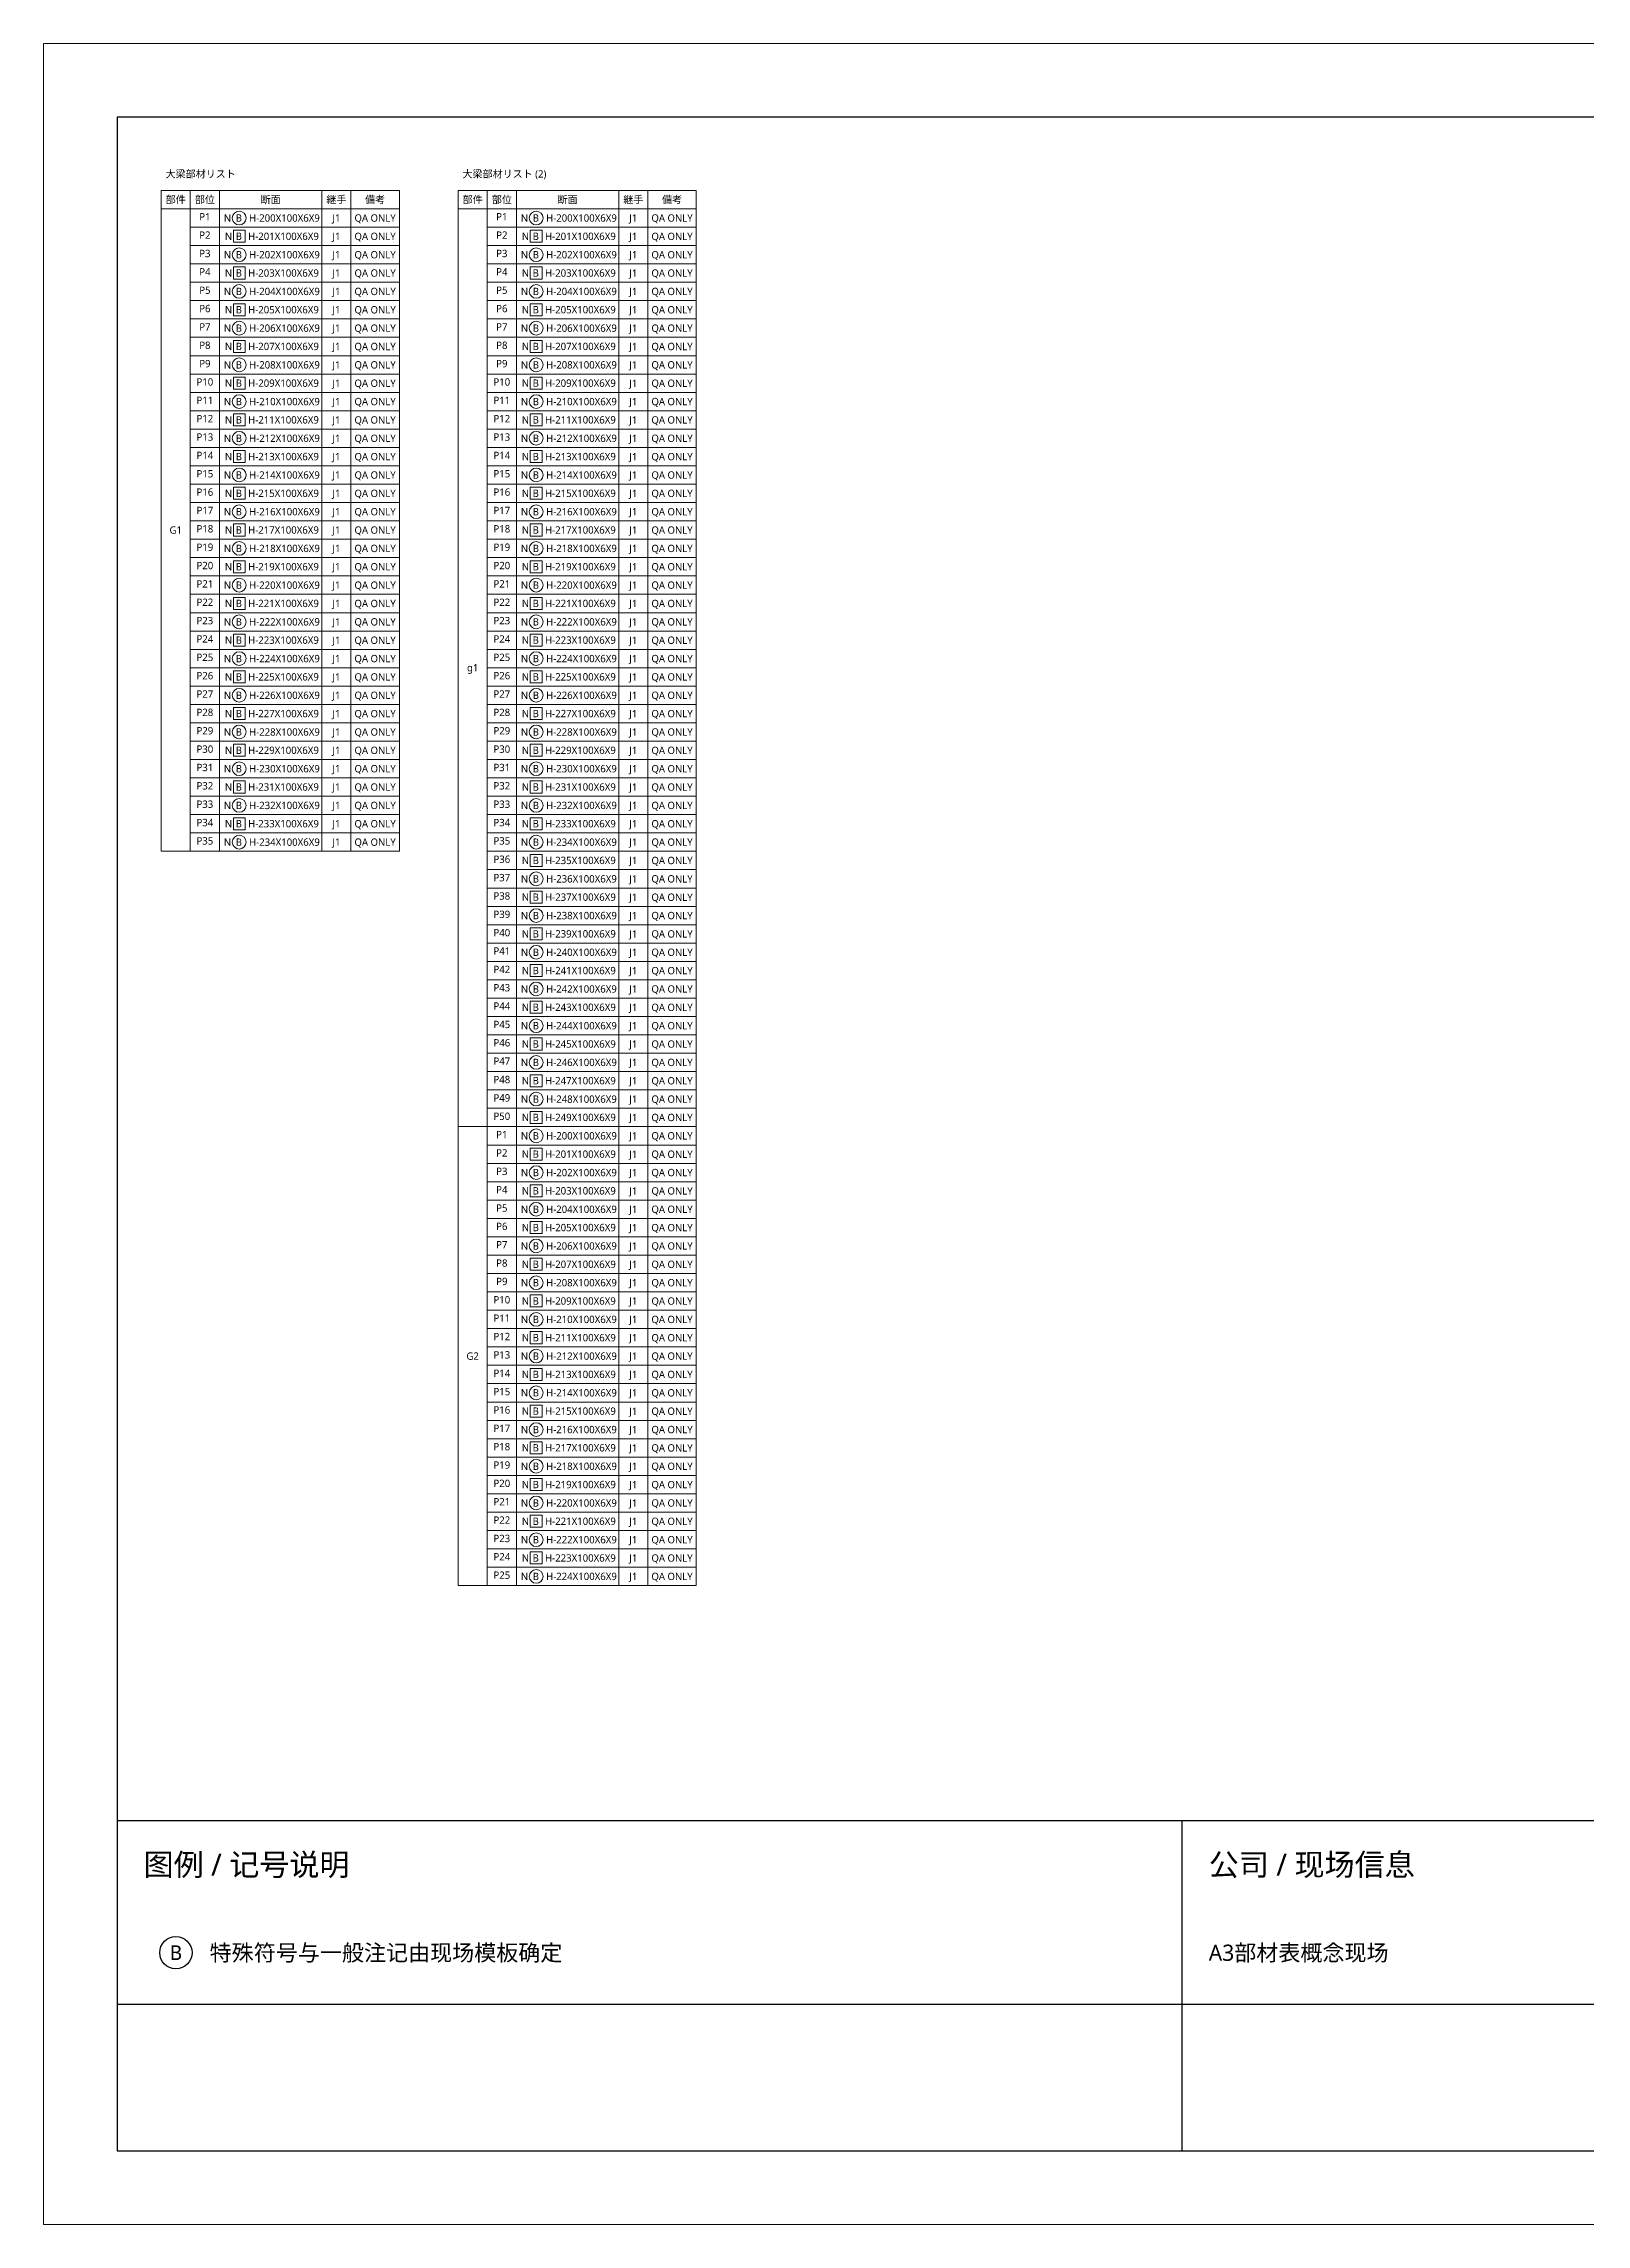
# Model space of a CAD drawing. Header units: millimetres. Extents: x 0 to 420, y 0 to 297.
# Drawn here: x 0 to 210, y 0 to 297 of the extents above; entities that cross this region are included whole.
import ezdxf
from ezdxf.enums import TextEntityAlignment as Align

# ---------------------------------------------------------------- set-up
doc = ezdxf.new("R2010")
doc.units = ezdxf.units.MM
for name, color, linetype in [('ALIGN_A3', 8, 'Continuous'), ('BORDER', 7, 'Continuous'), ('FIXED_INFO', 7, 'Continuous'), ('TABLE_OOBARI', 3, 'Continuous'), ('TEXT', 7, 'Continuous')]:
    doc.layers.add(name, color=color, linetype=linetype)
doc.styles.add('MDG_CJK', font='NotoSansSC-VF.ttf')

# ---------------------------------------------------------------- blocks, each defined once
blk = doc.blocks.new('MDG_MAT_1FA7D49E33FD522B23D7')
at = {"lineweight": 13}
blk.add_circle((2.09, 0.5), 0.936, dxfattribs=at)
at = {"style": 'MDG_CJK'}
for s, p in [('N', (0, 0)), ('B', (1.62, 0))]:
    blk.add_text(s, height=1, dxfattribs=at).set_placement(p)
blk = doc.blocks.new('MDG_MAT_5EB7D1F36CDFFF83779C')
at = {"lineweight": 13}
for p, q in [((2.76, 1.32), (1.16, 1.32)), ((1.16, 1.32), (1.16, -0.32)), ((2.76, -0.32), (2.76, 1.32)), ((1.16, -0.32), (2.76, -0.32))]:
    blk.add_line(p, q, dxfattribs=at)
at = {"style": 'MDG_CJK'}
for s, p in [('N', (0, 0)), ('B', (1.48, 0))]:
    blk.add_text(s, height=1, dxfattribs=at).set_placement(p)

msp = doc.modelspace()

# ---------------------------------------------------------------- linework, layer by layer
at = {"layer": 'ALIGN_A3', "lineweight": 13}
for p, q in [((420, 297), (0, 297)), ((0, 297), (0, 0)), ((0, 0), (420, 0))]:
    msp.add_line(p, q, dxfattribs=at)
at = {"layer": 'BORDER', "lineweight": 30}
for p, q in [((410, 287), (10, 287)), ((10, 287), (10, 10)), ((10, 10), (410, 10))]:
    msp.add_line(p, q, dxfattribs=at)
at = {"layer": 'FIXED_INFO', "lineweight": 30}
msp.add_line((10, 55), (392, 55), dxfattribs=at)
at = {"layer": 'FIXED_INFO', "lineweight": 25}
for p, q in [((155, 10), (155, 55)), ((10, 30), (392, 30))]:
    msp.add_line(p, q, dxfattribs=at)
at = {"layer": 'FIXED_INFO'}
msp.add_circle((18, 37), 2.2, dxfattribs=at)
at = {"layer": 'TABLE_OOBARI', "lineweight": 13}
for p, q in [((48.42, 277), (16, 277)), ((16, 277), (16, 187)), ((48.42, 187), (48.42, 277)), ((88.84, 277), (56.42, 277)), ((56.42, 277), (56.42, 87)), ((88.84, 87), (88.84, 277)), ((16, 274.5), (48.42, 274.5)), ((56.42, 274.5), (88.84, 274.5)), ((16, 187), (48.42, 187)), ((56.42, 87), (88.84, 87))]:
    msp.add_line(p, q, dxfattribs=at)
at = {"layer": 'TABLE_OOBARI', "lineweight": 9}
for p, q in [((19.96, 187), (19.96, 277)), ((23.93, 187), (23.93, 277)), ((37.86, 187), (37.86, 277)), ((41.83, 187), (41.83, 277)), ((60.39, 87), (60.39, 277)), ((64.35, 87), (64.35, 277)), ((78.28, 87), (78.28, 277)), ((82.25, 87), (82.25, 277)), ((19.96, 272), (48.42, 272)), ((60.39, 272), (88.84, 272)), ((19.96, 269.5), (48.42, 269.5)), ((60.39, 269.5), (88.84, 269.5)), ((19.96, 267), (48.42, 267)), ((19.96, 264.5), (48.42, 264.5)), ((60.39, 267), (88.84, 267)), ((60.39, 264.5), (88.84, 264.5)), ((19.96, 262), (48.42, 262)), ((60.39, 262), (88.84, 262)), ((19.96, 259.5), (48.42, 259.5)), ((60.39, 259.5), (88.84, 259.5)), ((19.96, 257), (48.42, 257)), ((60.39, 257), (88.84, 257)), ((19.96, 254.5), (48.42, 254.5)), ((60.39, 254.5), (88.84, 254.5)), ((19.96, 252), (48.42, 252)), ((19.96, 249.5), (48.42, 249.5)), ((60.39, 252), (88.84, 252)), ((60.39, 249.5), (88.84, 249.5)), ((19.96, 247), (48.42, 247)), ((60.39, 247), (88.84, 247)), ((19.96, 244.5), (48.42, 244.5)), ((60.39, 244.5), (88.84, 244.5)), ((19.96, 242), (48.42, 242)), ((60.39, 242), (88.84, 242)), ((19.96, 239.5), (48.42, 239.5)), ((60.39, 239.5), (88.84, 239.5)), ((19.96, 237), (48.42, 237)), ((60.39, 237), (88.84, 237)), ((19.96, 234.5), (48.42, 234.5)), ((19.96, 232), (48.42, 232)), ((60.39, 234.5), (88.84, 234.5)), ((60.39, 232), (88.84, 232)), ((19.96, 229.5), (48.42, 229.5)), ((60.39, 229.5), (88.84, 229.5)), ((19.96, 227), (48.42, 227)), ((60.39, 227), (88.84, 227)), ((19.96, 224.5), (48.42, 224.5)), ((60.39, 224.5), (88.84, 224.5)), ((19.96, 222), (48.42, 222)), ((60.39, 222), (88.84, 222)), ((19.96, 219.5), (48.42, 219.5)), ((19.96, 217), (48.42, 217)), ((60.39, 219.5), (88.84, 219.5)), ((60.39, 217), (88.84, 217)), ((19.96, 214.5), (48.42, 214.5)), ((60.39, 214.5), (88.84, 214.5)), ((19.96, 212), (48.42, 212)), ((60.39, 212), (88.84, 212)), ((19.96, 209.5), (48.42, 209.5)), ((60.39, 209.5), (88.84, 209.5)), ((19.96, 207), (48.42, 207)), ((60.39, 207), (88.84, 207)), ((19.96, 204.5), (48.42, 204.5)), ((19.96, 202), (48.42, 202)), ((60.39, 204.5), (88.84, 204.5)), ((60.39, 202), (88.84, 202)), ((19.96, 199.5), (48.42, 199.5)), ((60.39, 199.5), (88.84, 199.5)), ((19.96, 197), (48.42, 197)), ((60.39, 197), (88.84, 197)), ((19.96, 194.5), (48.42, 194.5)), ((60.39, 194.5), (88.84, 194.5)), ((19.96, 192), (48.42, 192)), ((60.39, 192), (88.84, 192)), ((19.96, 189.5), (48.42, 189.5)), ((60.39, 189.5), (88.84, 189.5)), ((16, 187), (48.42, 187)), ((60.39, 187), (88.84, 187)), ((60.39, 184.5), (88.84, 184.5)), ((60.39, 182), (88.84, 182)), ((60.39, 179.5), (88.84, 179.5)), ((60.39, 177), (88.84, 177)), ((60.39, 174.5), (88.84, 174.5)), ((60.39, 172), (88.84, 172)), ((60.39, 169.5), (88.84, 169.5)), ((60.39, 167), (88.84, 167)), ((60.39, 164.5), (88.84, 164.5)), ((60.39, 162), (88.84, 162)), ((60.39, 159.5), (88.84, 159.5)), ((60.39, 157), (88.84, 157)), ((60.39, 154.5), (88.84, 154.5)), ((60.39, 152), (88.84, 152)), ((56.42, 149.5), (88.84, 149.5)), ((60.39, 147), (88.84, 147)), ((60.39, 144.5), (88.84, 144.5)), ((60.39, 142), (88.84, 142)), ((60.39, 139.5), (88.84, 139.5)), ((60.39, 137), (88.84, 137)), ((60.39, 134.5), (88.84, 134.5)), ((60.39, 132), (88.84, 132)), ((60.39, 129.5), (88.84, 129.5)), ((60.39, 127), (88.84, 127)), ((60.39, 124.5), (88.84, 124.5)), ((60.39, 122), (88.84, 122)), ((60.39, 119.5), (88.84, 119.5)), ((60.39, 117), (88.84, 117)), ((60.39, 114.5), (88.84, 114.5)), ((60.39, 112), (88.84, 112)), ((60.39, 109.5), (88.84, 109.5)), ((60.39, 107), (88.84, 107)), ((60.39, 104.5), (88.84, 104.5)), ((60.39, 102), (88.84, 102)), ((60.39, 99.5), (88.84, 99.5)), ((60.39, 97), (88.84, 97)), ((60.39, 94.5), (88.84, 94.5)), ((60.39, 92), (88.84, 92)), ((60.39, 89.5), (88.84, 89.5)), ((56.42, 87), (88.84, 87))]:
    msp.add_line(p, q, dxfattribs=at)

# ---------------------------------------------------------------- block references
at = {"layer": 'TEXT'}
for name, p in [('MDG_MAT_1FA7D49E33FD522B23D7', (24.53, 272.75)), ('MDG_MAT_1FA7D49E33FD522B23D7', (64.96, 272.75)), ('MDG_MAT_5EB7D1F36CDFFF83779C', (24.67, 270.26)), ('MDG_MAT_5EB7D1F36CDFFF83779C', (65.09, 270.26)), ('MDG_MAT_1FA7D49E33FD522B23D7', (24.53, 267.75)), ('MDG_MAT_1FA7D49E33FD522B23D7', (64.96, 267.75)), ('MDG_MAT_5EB7D1F36CDFFF83779C', (24.67, 265.26)), ('MDG_MAT_5EB7D1F36CDFFF83779C', (65.09, 265.26)), ('MDG_MAT_1FA7D49E33FD522B23D7', (24.53, 262.75)), ('MDG_MAT_5EB7D1F36CDFFF83779C', (24.67, 260.26)), ('MDG_MAT_1FA7D49E33FD522B23D7', (64.96, 262.75)), ('MDG_MAT_5EB7D1F36CDFFF83779C', (65.09, 260.26)), ('MDG_MAT_1FA7D49E33FD522B23D7', (24.53, 257.75)), ('MDG_MAT_1FA7D49E33FD522B23D7', (64.96, 257.75)), ('MDG_MAT_5EB7D1F36CDFFF83779C', (24.67, 255.26)), ('MDG_MAT_5EB7D1F36CDFFF83779C', (65.09, 255.26)), ('MDG_MAT_1FA7D49E33FD522B23D7', (24.53, 252.75)), ('MDG_MAT_1FA7D49E33FD522B23D7', (64.96, 252.75)), ('MDG_MAT_5EB7D1F36CDFFF83779C', (24.67, 250.26)), ('MDG_MAT_5EB7D1F36CDFFF83779C', (65.09, 250.26)), ('MDG_MAT_1FA7D49E33FD522B23D7', (24.53, 247.75)), ('MDG_MAT_5EB7D1F36CDFFF83779C', (24.67, 245.26)), ('MDG_MAT_1FA7D49E33FD522B23D7', (64.96, 247.75)), ('MDG_MAT_5EB7D1F36CDFFF83779C', (65.09, 245.26)), ('MDG_MAT_1FA7D49E33FD522B23D7', (24.53, 242.75)), ('MDG_MAT_1FA7D49E33FD522B23D7', (64.96, 242.75)), ('MDG_MAT_5EB7D1F36CDFFF83779C', (24.67, 240.26)), ('MDG_MAT_5EB7D1F36CDFFF83779C', (65.09, 240.26)), ('MDG_MAT_1FA7D49E33FD522B23D7', (24.53, 237.75)), ('MDG_MAT_1FA7D49E33FD522B23D7', (64.96, 237.75)), ('MDG_MAT_5EB7D1F36CDFFF83779C', (24.67, 235.26)), ('MDG_MAT_5EB7D1F36CDFFF83779C', (65.09, 235.26)), ('MDG_MAT_1FA7D49E33FD522B23D7', (24.53, 232.75)), ('MDG_MAT_1FA7D49E33FD522B23D7', (64.96, 232.75)), ('MDG_MAT_1FA7D49E33FD522B23D7', (24.53, 227.75)), ('MDG_MAT_5EB7D1F36CDFFF83779C', (24.67, 230.26)), ('MDG_MAT_1FA7D49E33FD522B23D7', (64.96, 227.75)), ('MDG_MAT_5EB7D1F36CDFFF83779C', (65.09, 230.26)), ('MDG_MAT_5EB7D1F36CDFFF83779C', (24.67, 225.26)), ('MDG_MAT_5EB7D1F36CDFFF83779C', (65.09, 225.26)), ('MDG_MAT_1FA7D49E33FD522B23D7', (24.53, 222.75)), ('MDG_MAT_1FA7D49E33FD522B23D7', (64.96, 222.75)), ('MDG_MAT_5EB7D1F36CDFFF83779C', (24.67, 220.26)), ('MDG_MAT_5EB7D1F36CDFFF83779C', (65.09, 220.26)), ('MDG_MAT_1FA7D49E33FD522B23D7', (24.53, 217.75)), ('MDG_MAT_1FA7D49E33FD522B23D7', (64.96, 217.75)), ('MDG_MAT_1FA7D49E33FD522B23D7', (24.53, 212.75)), ('MDG_MAT_5EB7D1F36CDFFF83779C', (24.67, 215.26)), ('MDG_MAT_1FA7D49E33FD522B23D7', (64.96, 212.75)), ('MDG_MAT_5EB7D1F36CDFFF83779C', (65.09, 215.26)), ('MDG_MAT_5EB7D1F36CDFFF83779C', (24.67, 210.26)), ('MDG_MAT_5EB7D1F36CDFFF83779C', (65.09, 210.26)), ('MDG_MAT_1FA7D49E33FD522B23D7', (24.53, 207.75)), ('MDG_MAT_1FA7D49E33FD522B23D7', (64.96, 207.75)), ('MDG_MAT_5EB7D1F36CDFFF83779C', (24.67, 205.26)), ('MDG_MAT_5EB7D1F36CDFFF83779C', (65.09, 205.26)), ('MDG_MAT_1FA7D49E33FD522B23D7', (24.53, 202.75)), ('MDG_MAT_1FA7D49E33FD522B23D7', (64.96, 202.75)), ('MDG_MAT_1FA7D49E33FD522B23D7', (24.53, 197.75)), ('MDG_MAT_5EB7D1F36CDFFF83779C', (24.67, 200.26)), ('MDG_MAT_1FA7D49E33FD522B23D7', (64.96, 197.75)), ('MDG_MAT_5EB7D1F36CDFFF83779C', (65.09, 200.26)), ('MDG_MAT_5EB7D1F36CDFFF83779C', (24.67, 195.26)), ('MDG_MAT_5EB7D1F36CDFFF83779C', (65.09, 195.26)), ('MDG_MAT_1FA7D49E33FD522B23D7', (24.53, 192.75)), ('MDG_MAT_1FA7D49E33FD522B23D7', (64.96, 192.75)), ('MDG_MAT_5EB7D1F36CDFFF83779C', (24.67, 190.26)), ('MDG_MAT_5EB7D1F36CDFFF83779C', (65.09, 190.26)), ('MDG_MAT_1FA7D49E33FD522B23D7', (24.53, 187.75)), ('MDG_MAT_1FA7D49E33FD522B23D7', (64.96, 187.75)), ('MDG_MAT_1FA7D49E33FD522B23D7', (64.96, 182.75)), ('MDG_MAT_5EB7D1F36CDFFF83779C', (65.09, 185.26)), ('MDG_MAT_5EB7D1F36CDFFF83779C', (65.09, 180.26)), ('MDG_MAT_1FA7D49E33FD522B23D7', (64.96, 177.75)), ('MDG_MAT_5EB7D1F36CDFFF83779C', (65.09, 175.26)), ('MDG_MAT_1FA7D49E33FD522B23D7', (64.96, 172.75)), ('MDG_MAT_5EB7D1F36CDFFF83779C', (65.09, 170.26)), ('MDG_MAT_1FA7D49E33FD522B23D7', (64.96, 167.75)), ('MDG_MAT_5EB7D1F36CDFFF83779C', (65.09, 165.26)), ('MDG_MAT_1FA7D49E33FD522B23D7', (64.96, 162.75)), ('MDG_MAT_5EB7D1F36CDFFF83779C', (65.09, 160.26)), ('MDG_MAT_1FA7D49E33FD522B23D7', (64.96, 157.75)), ('MDG_MAT_5EB7D1F36CDFFF83779C', (65.09, 155.26)), ('MDG_MAT_1FA7D49E33FD522B23D7', (64.96, 152.75)), ('MDG_MAT_5EB7D1F36CDFFF83779C', (65.09, 150.26)), ('MDG_MAT_1FA7D49E33FD522B23D7', (64.96, 147.75)), ('MDG_MAT_5EB7D1F36CDFFF83779C', (65.09, 145.26)), ('MDG_MAT_1FA7D49E33FD522B23D7', (64.96, 142.75)), ('MDG_MAT_5EB7D1F36CDFFF83779C', (65.09, 140.26)), ('MDG_MAT_1FA7D49E33FD522B23D7', (64.96, 137.75)), ('MDG_MAT_1FA7D49E33FD522B23D7', (64.96, 132.75)), ('MDG_MAT_5EB7D1F36CDFFF83779C', (65.09, 135.26)), ('MDG_MAT_5EB7D1F36CDFFF83779C', (65.09, 130.26)), ('MDG_MAT_1FA7D49E33FD522B23D7', (64.96, 127.75)), ('MDG_MAT_5EB7D1F36CDFFF83779C', (65.09, 125.26)), ('MDG_MAT_1FA7D49E33FD522B23D7', (64.96, 122.75)), ('MDG_MAT_1FA7D49E33FD522B23D7', (64.96, 117.75)), ('MDG_MAT_5EB7D1F36CDFFF83779C', (65.09, 120.26)), ('MDG_MAT_5EB7D1F36CDFFF83779C', (65.09, 115.26)), ('MDG_MAT_1FA7D49E33FD522B23D7', (64.96, 112.75)), ('MDG_MAT_5EB7D1F36CDFFF83779C', (65.09, 110.26)), ('MDG_MAT_1FA7D49E33FD522B23D7', (64.96, 107.75)), ('MDG_MAT_1FA7D49E33FD522B23D7', (64.96, 102.75)), ('MDG_MAT_5EB7D1F36CDFFF83779C', (65.09, 105.26)), ('MDG_MAT_5EB7D1F36CDFFF83779C', (65.09, 100.26)), ('MDG_MAT_1FA7D49E33FD522B23D7', (64.96, 97.75)), ('MDG_MAT_5EB7D1F36CDFFF83779C', (65.09, 95.26)), ('MDG_MAT_1FA7D49E33FD522B23D7', (64.96, 92.75)), ('MDG_MAT_1FA7D49E33FD522B23D7', (64.96, 87.75)), ('MDG_MAT_5EB7D1F36CDFFF83779C', (65.09, 90.26))]:
    msp.add_blockref(name, p, dxfattribs=at)

# ---------------------------------------------------------------- texts
at = {"layer": 'TEXT', "style": 'MDG_CJK'}
for s, height, p in [('大梁部材リスト', 1, (16.6, 279.25)), ('大梁部材リスト (2)', 1, (57.02, 279.25)), ('图例 / 记号说明', 3, (13.6, 49)), ('公司 / 现场信息', 3, (158.6, 49)), ('特殊符号与一般注记由现场模板确定', 2.2, (22.6, 37)), ('A3部材表概念现场', 2.2, (158.6, 37))]:
    msp.add_text(s, height=height, dxfattribs=at).set_placement(p, align=Align.MIDDLE_LEFT)
for s, height, p in [('部件', 1, (17.98, 275.75)), ('部位', 1, (21.95, 275.75)), ('断面', 1, (30.9, 275.75)), ('継手', 1, (39.85, 275.75)), ('備考', 1, (45.12, 275.75)), ('部件', 1, (58.4, 275.75)), ('部位', 1, (62.37, 275.75)), ('断面', 1, (71.32, 275.75)), ('継手', 1, (80.27, 275.75)), ('備考', 1, (85.54, 275.75)), ('P1', 1, (21.95, 273.42)), ('J1', 1, (39.85, 273.25)), ('QA ONLY', 1, (45.12, 273.25)), ('P1', 1, (62.37, 273.42)), ('J1', 1, (80.27, 273.25)), ('QA ONLY', 1, (85.54, 273.25)), ('P2', 1, (21.95, 270.92)), ('J1', 1, (39.85, 270.75)), ('QA ONLY', 1, (45.12, 270.75)), ('P2', 1, (62.37, 270.92)), ('J1', 1, (80.27, 270.75)), ('QA ONLY', 1, (85.54, 270.75)), ('P3', 1, (21.95, 268.42)), ('J1', 1, (39.85, 268.25)), ('QA ONLY', 1, (45.12, 268.25)), ('P3', 1, (62.37, 268.42)), ('J1', 1, (80.27, 268.25)), ('QA ONLY', 1, (85.54, 268.25)), ('P4', 1, (21.95, 265.92)), ('J1', 1, (39.85, 265.75)), ('QA ONLY', 1, (45.12, 265.75)), ('P4', 1, (62.37, 265.92)), ('J1', 1, (80.27, 265.75)), ('QA ONLY', 1, (85.54, 265.75)), ('P5', 1, (21.95, 263.42)), ('P6', 1, (21.95, 260.92)), ('J1', 1, (39.85, 263.25)), ('QA ONLY', 1, (45.12, 263.25)), ('P5', 1, (62.37, 263.42)), ('P6', 1, (62.37, 260.92)), ('J1', 1, (80.27, 263.25)), ('QA ONLY', 1, (85.54, 263.25)), ('P7', 1, (21.95, 258.42)), ('J1', 1, (39.85, 260.75)), ('J1', 1, (39.85, 258.25)), ('QA ONLY', 1, (45.12, 260.75)), ('QA ONLY', 1, (45.12, 258.25)), ('P7', 1, (62.37, 258.42)), ('J1', 1, (80.27, 260.75)), ('J1', 1, (80.27, 258.25)), ('QA ONLY', 1, (85.54, 260.75)), ('QA ONLY', 1, (85.54, 258.25)), ('P8', 1, (21.95, 255.92)), ('J1', 1, (39.85, 255.75)), ('QA ONLY', 1, (45.12, 255.75)), ('P8', 1, (62.37, 255.92)), ('J1', 1, (80.27, 255.75)), ('QA ONLY', 1, (85.54, 255.75)), ('P9', 1, (21.95, 253.42)), ('J1', 1, (39.85, 253.25)), ('QA ONLY', 1, (45.12, 253.25)), ('P9', 1, (62.37, 253.42)), ('J1', 1, (80.27, 253.25)), ('QA ONLY', 1, (85.54, 253.25)), ('P10', 1, (21.95, 250.92)), ('J1', 1, (39.85, 250.75)), ('QA ONLY', 1, (45.12, 250.75)), ('P10', 1, (62.37, 250.92)), ('J1', 1, (80.27, 250.75)), ('QA ONLY', 1, (85.54, 250.75)), ('P11', 1, (21.95, 248.42)), ('J1', 1, (39.85, 248.25)), ('QA ONLY', 1, (45.12, 248.25)), ('P11', 1, (62.37, 248.42)), ('J1', 1, (80.27, 248.25)), ('QA ONLY', 1, (85.54, 248.25)), ('P12', 1, (21.95, 245.92)), ('P13', 1, (21.95, 243.42)), ('J1', 1, (39.85, 245.75)), ('J1', 1, (39.85, 243.25)), ('QA ONLY', 1, (45.12, 245.75)), ('QA ONLY', 1, (45.12, 243.25)), ('P12', 1, (62.37, 245.92)), ('P13', 1, (62.37, 243.42)), ('J1', 1, (80.27, 245.75)), ('J1', 1, (80.27, 243.25)), ('QA ONLY', 1, (85.54, 245.75)), ('QA ONLY', 1, (85.54, 243.25)), ('P14', 1, (21.95, 240.92)), ('J1', 1, (39.85, 240.75)), ('QA ONLY', 1, (45.12, 240.75)), ('P14', 1, (62.37, 240.92)), ('J1', 1, (80.27, 240.75)), ('QA ONLY', 1, (85.54, 240.75)), ('P15', 1, (21.95, 238.42)), ('J1', 1, (39.85, 238.25)), ('QA ONLY', 1, (45.12, 238.25)), ('P15', 1, (62.37, 238.42)), ('J1', 1, (80.27, 238.25)), ('QA ONLY', 1, (85.54, 238.25)), ('P16', 1, (21.95, 235.92)), ('J1', 1, (39.85, 235.75)), ('QA ONLY', 1, (45.12, 235.75)), ('P16', 1, (62.37, 235.92)), ('J1', 1, (80.27, 235.75)), ('QA ONLY', 1, (85.54, 235.75)), ('P17', 1, (21.95, 233.42)), ('J1', 1, (39.85, 233.25)), ('QA ONLY', 1, (45.12, 233.25)), ('P17', 1, (62.37, 233.42)), ('J1', 1, (80.27, 233.25)), ('QA ONLY', 1, (85.54, 233.25)), ('G1', 1, (17.98, 230.75)), ('P18', 1, (21.95, 230.92)), ('P19', 1, (21.95, 228.42)), ('J1', 1, (39.85, 230.75)), ('J1', 1, (39.85, 228.25)), ('QA ONLY', 1, (45.12, 230.75)), ('QA ONLY', 1, (45.12, 228.25)), ('P18', 1, (62.37, 230.92)), ('P19', 1, (62.37, 228.42)), ('J1', 1, (80.27, 230.75)), ('J1', 1, (80.27, 228.25)), ('QA ONLY', 1, (85.54, 230.75)), ('QA ONLY', 1, (85.54, 228.25)), ('P20', 1, (21.95, 225.92)), ('J1', 1, (39.85, 225.75)), ('QA ONLY', 1, (45.12, 225.75)), ('P20', 1, (62.37, 225.92)), ('J1', 1, (80.27, 225.75)), ('QA ONLY', 1, (85.54, 225.75)), ('P21', 1, (21.95, 223.42)), ('J1', 1, (39.85, 223.25)), ('QA ONLY', 1, (45.12, 223.25)), ('P21', 1, (62.37, 223.42)), ('J1', 1, (80.27, 223.25)), ('QA ONLY', 1, (85.54, 223.25)), ('P22', 1, (21.95, 220.92)), ('J1', 1, (39.85, 220.75)), ('QA ONLY', 1, (45.12, 220.75)), ('P22', 1, (62.37, 220.92)), ('J1', 1, (80.27, 220.75)), ('QA ONLY', 1, (85.54, 220.75)), ('P23', 1, (21.95, 218.42)), ('J1', 1, (39.85, 218.25)), ('QA ONLY', 1, (45.12, 218.25)), ('P23', 1, (62.37, 218.42)), ('J1', 1, (80.27, 218.25)), ('QA ONLY', 1, (85.54, 218.25)), ('P24', 1, (21.95, 215.92)), ('P25', 1, (21.95, 213.42)), ('J1', 1, (39.85, 215.75)), ('QA ONLY', 1, (45.12, 215.75)), ('P24', 1, (62.37, 215.92)), ('P25', 1, (62.37, 213.42)), ('J1', 1, (80.27, 215.75)), ('QA ONLY', 1, (85.54, 215.75)), ('P26', 1, (21.95, 210.92)), ('J1', 1, (39.85, 213.25)), ('J1', 1, (39.85, 210.75)), ('QA ONLY', 1, (45.12, 213.25)), ('QA ONLY', 1, (45.12, 210.75)), ('g1', 1, (58.4, 212)), ('P26', 1, (62.37, 210.92)), ('J1', 1, (80.27, 213.25)), ('J1', 1, (80.27, 210.75)), ('QA ONLY', 1, (85.54, 213.25)), ('QA ONLY', 1, (85.54, 210.75)), ('P27', 1, (21.95, 208.42)), ('J1', 1, (39.85, 208.25)), ('QA ONLY', 1, (45.12, 208.25)), ('P27', 1, (62.37, 208.42)), ('J1', 1, (80.27, 208.25)), ('QA ONLY', 1, (85.54, 208.25)), ('P28', 1, (21.95, 205.92)), ('J1', 1, (39.85, 205.75)), ('QA ONLY', 1, (45.12, 205.75)), ('P28', 1, (62.37, 205.92)), ('J1', 1, (80.27, 205.75)), ('QA ONLY', 1, (85.54, 205.75)), ('P29', 1, (21.95, 203.42)), ('J1', 1, (39.85, 203.25)), ('QA ONLY', 1, (45.12, 203.25)), ('P29', 1, (62.37, 203.42)), ('J1', 1, (80.27, 203.25)), ('QA ONLY', 1, (85.54, 203.25)), ('P30', 1, (21.95, 200.92)), ('J1', 1, (39.85, 200.75)), ('QA ONLY', 1, (45.12, 200.75)), ('P30', 1, (62.37, 200.92)), ('J1', 1, (80.27, 200.75)), ('QA ONLY', 1, (85.54, 200.75)), ('P31', 1, (21.95, 198.42)), ('P32', 1, (21.95, 195.92)), ('J1', 1, (39.85, 198.25)), ('J1', 1, (39.85, 195.75)), ('QA ONLY', 1, (45.12, 198.25)), ('QA ONLY', 1, (45.12, 195.75)), ('P31', 1, (62.37, 198.42)), ('P32', 1, (62.37, 195.92)), ('J1', 1, (80.27, 198.25)), ('J1', 1, (80.27, 195.75)), ('QA ONLY', 1, (85.54, 198.25)), ('QA ONLY', 1, (85.54, 195.75)), ('P33', 1, (21.95, 193.42)), ('J1', 1, (39.85, 193.25)), ('QA ONLY', 1, (45.12, 193.25)), ('P33', 1, (62.37, 193.42)), ('J1', 1, (80.27, 193.25)), ('QA ONLY', 1, (85.54, 193.25)), ('P34', 1, (21.95, 190.92)), ('J1', 1, (39.85, 190.75)), ('QA ONLY', 1, (45.12, 190.75)), ('P34', 1, (62.37, 190.92)), ('J1', 1, (80.27, 190.75)), ('QA ONLY', 1, (85.54, 190.75)), ('P35', 1, (21.95, 188.42)), ('J1', 1, (39.85, 188.25)), ('QA ONLY', 1, (45.12, 188.25)), ('P35', 1, (62.37, 188.42)), ('J1', 1, (80.27, 188.25)), ('QA ONLY', 1, (85.54, 188.25)), ('P36', 1, (62.37, 185.92)), ('J1', 1, (80.27, 185.75)), ('QA ONLY', 1, (85.54, 185.75)), ('P37', 1, (62.37, 183.42)), ('P38', 1, (62.37, 180.92)), ('J1', 1, (80.27, 183.25)), ('J1', 1, (80.27, 180.75)), ('QA ONLY', 1, (85.54, 183.25)), ('QA ONLY', 1, (85.54, 180.75)), ('P39', 1, (62.37, 178.42)), ('J1', 1, (80.27, 178.25)), ('QA ONLY', 1, (85.54, 178.25)), ('P40', 1, (62.37, 175.92)), ('J1', 1, (80.27, 175.75)), ('QA ONLY', 1, (85.54, 175.75)), ('P41', 1, (62.37, 173.42)), ('J1', 1, (80.27, 173.25)), ('QA ONLY', 1, (85.54, 173.25)), ('P42', 1, (62.37, 170.92)), ('J1', 1, (80.27, 170.75)), ('QA ONLY', 1, (85.54, 170.75)), ('P43', 1, (62.37, 168.42)), ('P44', 1, (62.37, 165.92)), ('J1', 1, (80.27, 168.25)), ('QA ONLY', 1, (85.54, 168.25)), ('P45', 1, (62.37, 163.42)), ('J1', 1, (80.27, 165.75)), ('J1', 1, (80.27, 163.25)), ('QA ONLY', 1, (85.54, 165.75)), ('QA ONLY', 1, (85.54, 163.25)), ('P46', 1, (62.37, 160.92)), ('J1', 1, (80.27, 160.75)), ('QA ONLY', 1, (85.54, 160.75)), ('P47', 1, (62.37, 158.42)), ('J1', 1, (80.27, 158.25)), ('QA ONLY', 1, (85.54, 158.25)), ('P48', 1, (62.37, 155.92)), ('J1', 1, (80.27, 155.75)), ('QA ONLY', 1, (85.54, 155.75)), ('P49', 1, (62.37, 153.42)), ('J1', 1, (80.27, 153.25)), ('QA ONLY', 1, (85.54, 153.25)), ('P50', 1, (62.37, 150.92)), ('P1', 1, (62.37, 148.42)), ('J1', 1, (80.27, 150.75)), ('J1', 1, (80.27, 148.25)), ('QA ONLY', 1, (85.54, 150.75)), ('QA ONLY', 1, (85.54, 148.25)), ('P2', 1, (62.37, 145.92)), ('J1', 1, (80.27, 145.75)), ('QA ONLY', 1, (85.54, 145.75)), ('P3', 1, (62.37, 143.42)), ('J1', 1, (80.27, 143.25)), ('QA ONLY', 1, (85.54, 143.25)), ('P4', 1, (62.37, 140.92)), ('J1', 1, (80.27, 140.75)), ('QA ONLY', 1, (85.54, 140.75)), ('P5', 1, (62.37, 138.42)), ('J1', 1, (80.27, 138.25)), ('QA ONLY', 1, (85.54, 138.25)), ('P6', 1, (62.37, 135.92)), ('P7', 1, (62.37, 133.42)), ('J1', 1, (80.27, 135.75)), ('J1', 1, (80.27, 133.25)), ('QA ONLY', 1, (85.54, 135.75)), ('QA ONLY', 1, (85.54, 133.25)), ('P8', 1, (62.37, 130.92)), ('J1', 1, (80.27, 130.75)), ('QA ONLY', 1, (85.54, 130.75)), ('P9', 1, (62.37, 128.42)), ('J1', 1, (80.27, 128.25)), ('QA ONLY', 1, (85.54, 128.25)), ('P10', 1, (62.37, 125.92)), ('J1', 1, (80.27, 125.75)), ('QA ONLY', 1, (85.54, 125.75)), ('P11', 1, (62.37, 123.42)), ('J1', 1, (80.27, 123.25)), ('QA ONLY', 1, (85.54, 123.25)), ('P12', 1, (62.37, 120.92)), ('P13', 1, (62.37, 118.42)), ('J1', 1, (80.27, 120.75)), ('QA ONLY', 1, (85.54, 120.75)), ('G2', 1, (58.4, 118.25)), ('P14', 1, (62.37, 115.92)), ('J1', 1, (80.27, 118.25)), ('J1', 1, (80.27, 115.75)), ('QA ONLY', 1, (85.54, 118.25)), ('QA ONLY', 1, (85.54, 115.75)), ('P15', 1, (62.37, 113.42)), ('J1', 1, (80.27, 113.25)), ('QA ONLY', 1, (85.54, 113.25)), ('P16', 1, (62.37, 110.92)), ('J1', 1, (80.27, 110.75)), ('QA ONLY', 1, (85.54, 110.75)), ('P17', 1, (62.37, 108.42)), ('J1', 1, (80.27, 108.25)), ('QA ONLY', 1, (85.54, 108.25)), ('P18', 1, (62.37, 105.92)), ('J1', 1, (80.27, 105.75)), ('QA ONLY', 1, (85.54, 105.75)), ('P19', 1, (62.37, 103.42)), ('P20', 1, (62.37, 100.92)), ('J1', 1, (80.27, 103.25)), ('J1', 1, (80.27, 100.75)), ('QA ONLY', 1, (85.54, 103.25)), ('QA ONLY', 1, (85.54, 100.75)), ('P21', 1, (62.37, 98.42)), ('J1', 1, (80.27, 98.25)), ('QA ONLY', 1, (85.54, 98.25)), ('P22', 1, (62.37, 95.92)), ('J1', 1, (80.27, 95.75)), ('QA ONLY', 1, (85.54, 95.75)), ('P23', 1, (62.37, 93.42)), ('J1', 1, (80.27, 93.25)), ('QA ONLY', 1, (85.54, 93.25)), ('P24', 1, (62.37, 90.92)), ('J1', 1, (80.27, 90.75)), ('QA ONLY', 1, (85.54, 90.75)), ('P25', 1, (62.37, 88.42)), ('J1', 1, (80.27, 88.25)), ('QA ONLY', 1, (85.54, 88.25)), ('B', 2, (18, 37))]:
    msp.add_text(s, height=height, dxfattribs=at).set_placement(p, align=Align.MIDDLE_CENTER)
for s, p in [('H-200X100X6X9', (27.96, 272.75)), ('H-200X100X6X9', (68.39, 272.75)), ('H-201X100X6X9', (27.83, 270.26)), ('H-201X100X6X9', (68.25, 270.26)), ('H-202X100X6X9', (27.96, 267.75)), ('H-202X100X6X9', (68.39, 267.75)), ('H-203X100X6X9', (27.83, 265.26)), ('H-203X100X6X9', (68.25, 265.26)), ('H-204X100X6X9', (27.96, 262.75)), ('H-204X100X6X9', (68.39, 262.75)), ('H-205X100X6X9', (27.83, 260.26)), ('H-206X100X6X9', (27.96, 257.75)), ('H-205X100X6X9', (68.25, 260.26)), ('H-206X100X6X9', (68.39, 257.75)), ('H-207X100X6X9', (27.83, 255.26)), ('H-207X100X6X9', (68.25, 255.26)), ('H-208X100X6X9', (27.96, 252.75)), ('H-208X100X6X9', (68.39, 252.75)), ('H-209X100X6X9', (27.83, 250.26)), ('H-209X100X6X9', (68.25, 250.26)), ('H-210X100X6X9', (27.96, 247.75)), ('H-210X100X6X9', (68.39, 247.75)), ('H-211X100X6X9', (27.83, 245.26)), ('H-212X100X6X9', (27.96, 242.75)), ('H-211X100X6X9', (68.25, 245.26)), ('H-212X100X6X9', (68.39, 242.75)), ('H-213X100X6X9', (27.83, 240.26)), ('H-213X100X6X9', (68.25, 240.26)), ('H-214X100X6X9', (27.96, 237.75)), ('H-214X100X6X9', (68.39, 237.75)), ('H-215X100X6X9', (27.83, 235.26)), ('H-215X100X6X9', (68.25, 235.26)), ('H-216X100X6X9', (27.96, 232.75)), ('H-216X100X6X9', (68.39, 232.75)), ('H-217X100X6X9', (27.83, 230.26)), ('H-218X100X6X9', (27.96, 227.75)), ('H-217X100X6X9', (68.25, 230.26)), ('H-218X100X6X9', (68.39, 227.75)), ('H-219X100X6X9', (27.83, 225.26)), ('H-219X100X6X9', (68.25, 225.26)), ('H-220X100X6X9', (27.96, 222.75)), ('H-220X100X6X9', (68.39, 222.75)), ('H-221X100X6X9', (27.83, 220.26)), ('H-221X100X6X9', (68.25, 220.26)), ('H-222X100X6X9', (27.96, 217.75)), ('H-222X100X6X9', (68.39, 217.75)), ('H-223X100X6X9', (27.83, 215.26)), ('H-223X100X6X9', (68.25, 215.26)), ('H-225X100X6X9', (27.83, 210.26)), ('H-224X100X6X9', (27.96, 212.75)), ('H-225X100X6X9', (68.25, 210.26)), ('H-224X100X6X9', (68.39, 212.75)), ('H-226X100X6X9', (27.96, 207.75)), ('H-226X100X6X9', (68.39, 207.75)), ('H-227X100X6X9', (27.83, 205.26)), ('H-227X100X6X9', (68.25, 205.26)), ('H-228X100X6X9', (27.96, 202.75)), ('H-228X100X6X9', (68.39, 202.75)), ('H-229X100X6X9', (27.83, 200.26)), ('H-229X100X6X9', (68.25, 200.26)), ('H-231X100X6X9', (27.83, 195.26)), ('H-230X100X6X9', (27.96, 197.75)), ('H-231X100X6X9', (68.25, 195.26)), ('H-230X100X6X9', (68.39, 197.75)), ('H-232X100X6X9', (27.96, 192.75)), ('H-232X100X6X9', (68.39, 192.75)), ('H-233X100X6X9', (27.83, 190.26)), ('H-233X100X6X9', (68.25, 190.26)), ('H-234X100X6X9', (27.96, 187.75)), ('H-234X100X6X9', (68.39, 187.75)), ('H-235X100X6X9', (68.25, 185.26)), ('H-237X100X6X9', (68.25, 180.26)), ('H-236X100X6X9', (68.39, 182.75)), ('H-238X100X6X9', (68.39, 177.75)), ('H-239X100X6X9', (68.25, 175.26)), ('H-240X100X6X9', (68.39, 172.75)), ('H-241X100X6X9', (68.25, 170.26)), ('H-242X100X6X9', (68.39, 167.75)), ('H-243X100X6X9', (68.25, 165.26)), ('H-244X100X6X9', (68.39, 162.75)), ('H-245X100X6X9', (68.25, 160.26)), ('H-246X100X6X9', (68.39, 157.75)), ('H-247X100X6X9', (68.25, 155.26)), ('H-248X100X6X9', (68.39, 152.75)), ('H-249X100X6X9', (68.25, 150.26)), ('H-200X100X6X9', (68.39, 147.75)), ('H-201X100X6X9', (68.25, 145.26)), ('H-202X100X6X9', (68.39, 142.75)), ('H-203X100X6X9', (68.25, 140.26)), ('H-204X100X6X9', (68.39, 137.75)), ('H-205X100X6X9', (68.25, 135.26)), ('H-206X100X6X9', (68.39, 132.75)), ('H-207X100X6X9', (68.25, 130.26)), ('H-208X100X6X9', (68.39, 127.75)), ('H-209X100X6X9', (68.25, 125.26)), ('H-210X100X6X9', (68.39, 122.75)), ('H-211X100X6X9', (68.25, 120.26)), ('H-213X100X6X9', (68.25, 115.26)), ('H-212X100X6X9', (68.39, 117.75)), ('H-214X100X6X9', (68.39, 112.75)), ('H-215X100X6X9', (68.25, 110.26)), ('H-216X100X6X9', (68.39, 107.75)), ('H-217X100X6X9', (68.25, 105.26)), ('H-219X100X6X9', (68.25, 100.26)), ('H-218X100X6X9', (68.39, 102.75)), ('H-220X100X6X9', (68.39, 97.75)), ('H-221X100X6X9', (68.25, 95.26)), ('H-222X100X6X9', (68.39, 92.75)), ('H-223X100X6X9', (68.25, 90.26)), ('H-224X100X6X9', (68.39, 87.75))]:
    msp.add_text(s, height=1, dxfattribs=at).set_placement(p)

doc.saveas('drawing.dxf')
